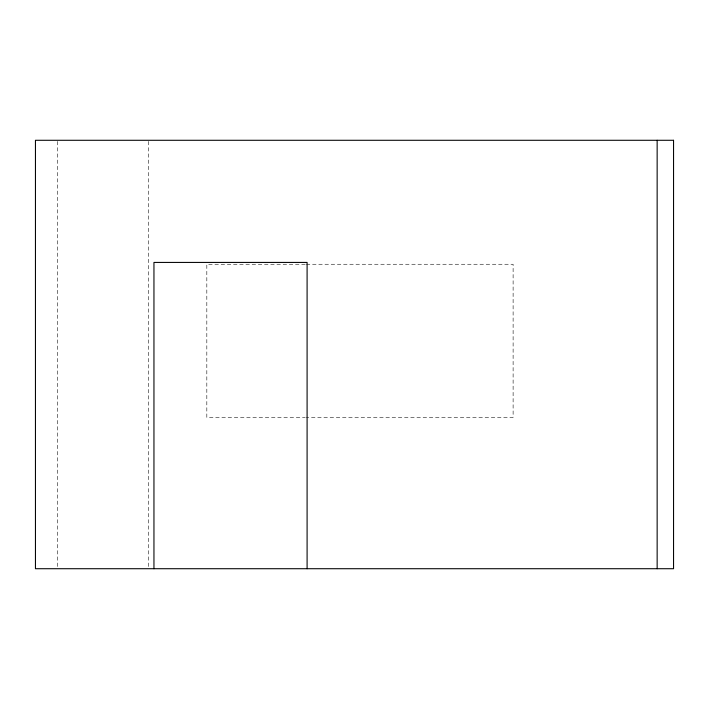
<?xml version="1.0" encoding="UTF-8"?>
<svg xmlns="http://www.w3.org/2000/svg" width="709" height="709" viewBox="0 0 709 709"><rect width="100%" height="100%" fill="white"/><g stroke="black" fill="none" stroke-linecap="round" stroke-linejoin="round"><path stroke-width="0.53" stroke-dasharray="3.54 2.66" d="M305.233 264.253L206.824 264.253L206.824 417.397L305.233 417.397M306.341 264.253L513.112 264.253L513.112 417.397L306.341 417.397M148.482 141.383L148.482 567.617M57.332 141.383L57.332 567.617"/><path stroke-width="1.06" d="M657.146 140.285L657.146 568.715M307.094 568.715L307.094 262.427L153.95 262.427L153.95 568.715M673.55 140.285L35.45 140.285L35.45 568.715L673.55 568.715L673.55 140.285"/></g></svg>
